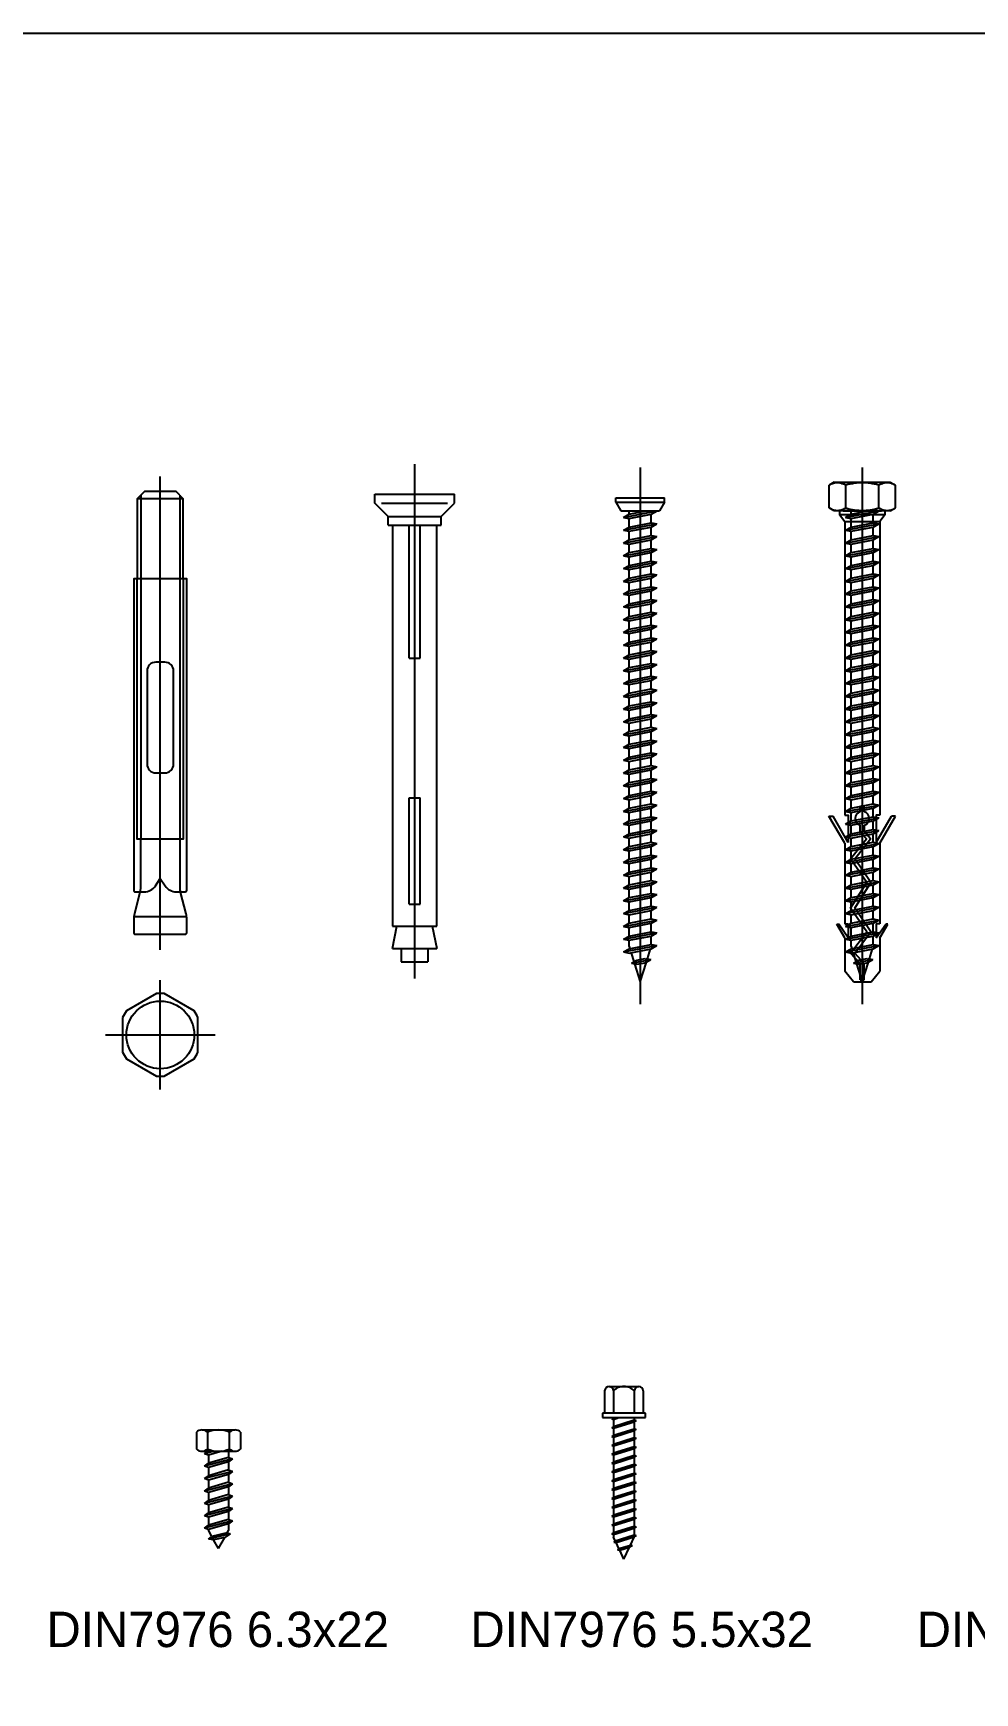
# Model space of a CAD drawing. Extents: x -395 to 1364, y -31 to 719.
# Drawn here: x -219.2 to -6.6, y 344.2 to 719.1 of the extents above; entities that cross this region are included whole.
import ezdxf

# ---------------------------------------------------------------- set-up
doc = ezdxf.new("R2010")
doc.units = 0
doc.layers.get('0').update_dxf_attribs({"linetype": 'CONTINUOUS'})
for name, color, linetype in [('CENTER', 1, 'Continuous'), ('DW', 2, 'Continuous'), ('FASTENERS', 255, 'CONTINUOUS'), ('HIDDEN', 251, 'Continuous'), ('SCREWS', 7, 'CONTINUOUS')]:
    doc.layers.add(name, color=color, linetype=linetype)

# ---------------------------------------------------------------- blocks, each defined once
blk = doc.blocks.new('*U8')
at = {"layer": 'FASTENERS'}
for p, q in [((-5, 4.3), (-5, 0.5)), ((-5, 4.3), (-5, 4.3)), ((-5, 4.3), (-5, 4.3)), ((-3.75, 4.8), (3.75, 4.8)), ((-3.75, 4.8), (-3.75, 4.8)), ((-2.5, 4.3), (-2.5, 0.5)), ((2.5, 0.5), (2.5, 4.3)), ((5, 0.5), (5, 4.3)), ((-3.75, 0), (3.75, 0)), ((-3.15, -0.57), (-2.35, 0)), ((-0.96, 0), (-3.15, -0.57)), ((0.84, 0), (-2.23, -0.91)), ((2.22, 0), (2.22, -1.39)), ((-2.23, -0.91), (-3.15, -0.57)), ((3.15, -1.73), (-3.15, -3.36)), ((-3.15, -3.36), (-2.23, -2.7)), ((-2.23, -3.7), (-3.15, -3.36)), ((-2.23, -0.91), (-2.23, -2.7)), ((2.22, -1.39), (-2.23, -2.7)), ((2.22, -2.39), (-2.23, -3.7)), ((-2.23, -3.7), (-2.23, -5.5)), ((2.22, -1.39), (3.15, -1.73)), ((3.15, -1.73), (2.22, -2.39)), ((2.22, -2.39), (2.22, -4.18)), ((3.15, -4.56), (-3.15, -6.19)), ((-3.15, -6.19), (-2.23, -5.54)), ((-2.23, -6.53), (-3.15, -6.19)), ((3.15, -7.36), (-3.15, -8.99)), ((-2.23, -4), (-2.23, -5.54)), ((2.22, -4.22), (-2.23, -5.54)), ((2.22, -5.22), (-2.23, -6.53)), ((-2.23, -6.53), (-2.23, -8.33)), ((2.22, -7.02), (-2.23, -8.33)), ((2.22, -4.02), (2.22, -4.22)), ((2.22, -4.22), (3.15, -4.56)), ((3.15, -4.56), (2.22, -5.22)), ((2.22, -5.22), (2.22, -7.02)), ((2.22, -7.02), (3.15, -7.36)), ((3.15, -7.36), (2.22, -8.01)), ((-3.15, -8.99), (-2.23, -8.33)), ((-2.23, -9.33), (-3.15, -8.99)), ((3.15, -10.15), (-3.15, -11.78)), ((-3.15, -11.78), (-2.23, -11.12)), ((2.22, -8.01), (-2.23, -9.33)), ((-2.23, -9.33), (-2.23, -11.12)), ((2.22, -9.81), (-2.23, -11.12)), ((2.22, -10.8), (-2.23, -12.12)), ((2.22, -8.01), (2.22, -9.81)), ((2.22, -9.81), (3.15, -10.15)), ((3.15, -10.15), (2.22, -10.8)), ((2.22, -10.8), (2.22, -12.6)), ((-2.23, -12.12), (-3.15, -11.78)), ((3.15, -12.94), (-3.15, -14.57)), ((-3.15, -14.57), (-2.23, -13.92)), ((-2.23, -14.91), (-3.15, -14.57)), ((-2.23, -12.12), (-2.23, -13.92)), ((2.22, -12.6), (-2.23, -13.92)), ((2.22, -13.6), (-2.23, -14.91)), ((-2.23, -14.91), (-2.23, -16.71)), ((2.22, -12.6), (3.15, -12.94)), ((3.15, -12.94), (2.22, -13.6)), ((2.22, -13.6), (2.22, -15.4)), ((3.15, -15.74), (-3.15, -17.37)), ((-3.15, -17.37), (-2.23, -16.71)), ((-2.23, -17.71), (-3.15, -17.37)), ((2.61, -18.68), (-2.25, -19.9)), ((2.22, -15.4), (-2.23, -16.71)), ((2.22, -16.39), (-2.23, -17.71)), ((-2.23, -17.71), (-2.23, -17.85)), ((-1.52, -19.27), (-2.23, -17.85)), ((1.93, -18.45), (-1.52, -19.27)), ((2.61, -18.68), (1.44, -19.45)), ((1.93, -18.45), (2.22, -17.87)), ((1.93, -18.45), (2.61, -18.68)), ((2.22, -15.4), (3.15, -15.74)), ((3.15, -15.74), (2.22, -16.39)), ((2.22, -16.39), (2.22, -17.87)), ((-2.25, -19.9), (-1.52, -19.27)), ((-1.12, -20.01), (-2.25, -19.9)), ((1.44, -19.45), (-1.14, -20.02)), ((0, -22), (-1.14, -20.02)), ((0, -22), (1.44, -19.45))]:
    blk.add_line(p, q, dxfattribs=at)
for centre, radius, start, end in [((-3.75, 2.99), 1.81, 46.3972, 133.6028), ((0, -1.7), 6.5, 67.3801, 112.6199), ((3.75, 2.99), 1.81, 46.3972, 133.6028), ((-3.75, 1.81), 1.81, 226.3972, 313.6028), ((0, 6.5), 6.5, 247.3801, 292.6199), ((3.75, 1.81), 1.81, 226.3972, 313.6028)]:
    blk.add_arc(centre, radius, start, end, dxfattribs=at)
blk = doc.blocks.new('________________12_100')
for p, q in [((5.19, 103.08), (-5.19, 103.08)), ((0, 17.28), (0, 41.15)), ((-4.5, 26.15), (-4.5, 15.17)), ((4.47, 15.17), (4.47, 26.15)), ((-5.96, 8.67), (5.93, 8.67))]:
    blk.add_line(p, q)
blk.add_lwpolyline([(5.19, 85.01), (5.19, 103.08), (3.59, 104.68), (-3.59, 104.68), (-5.19, 103.08), (-5.19, 85.01)])
for points in [[(5.99, 14.67), (5.99, 85.01), (-6, 85.01), (-6, 14.61, 0.414214), (-5.67, 14.28), (-3.61, 14.28, 0.250765), (-1.11, 15.62), (0, 17.28), (1.11, 15.62, 0.250765), (3.61, 14.28), (5.63, 14.28, 0.410585)], [(3, 43.15), (3, 64.15, 0.414214), (1, 66.15), (-1, 66.15, 0.414214), (-3, 64.15), (-3, 43.15, 0.414214), (-1, 41.15), (1, 41.15, 0.414214)]]:
    blk.add_lwpolyline(points, format="xyb", close=True)
blk.add_lwpolyline([(-4.5, 15.17, -0.061321), (-4.62, 14.2), (-5.85, 9.27, 0.061321), (-6, 8.06), (-6, 5.01, 0.414214), (-5.67, 4.68), (5.63, 4.68, 0.414214), (5.97, 5.01), (5.97, 8.06, 0.061321), (5.82, 9.27), (4.59, 14.2, -0.061321), (4.47, 15.17)], format="xyb")
at = {"layer": 'CENTER'}
blk.add_line((0, 1.14), (0, 108.08), dxfattribs=at)
at = {"layer": 'DW'}
for p, q in [((-4.38, 85.01), (-4.38, 26.15)), ((4.38, 85.01), (4.38, 26.15))]:
    blk.add_line(p, q, dxfattribs=at)
blk.add_lwpolyline([(5.19, 85.01), (5.19, 26.15), (-5.19, 26.15), (-5.19, 85.01)], dxfattribs=at)
at = {"layer": 'HIDDEN'}
for p, q in [((-4.38, 103.89), (-4.38, 85.01)), ((4.38, 103.89), (4.38, 85.01))]:
    blk.add_line(p, q, dxfattribs=at)
blk = doc.blocks.new('_____________100__')
for p, q in [((-9, 5), (-9, 7)), ((-9, 7), (9, 7)), ((-6, 2), (-9, 5)), ((-7.45, 5), (7.45, 5)), ((6, 2), (9, 5)), ((9, 5), (9, 7)), ((-6, 2), (6, 2)), ((-6, 0), (-6, 2)), ((-6, 0), (6, 0)), ((-5, 0), (-5, -90.6)), ((-1.25, -30), (-1.25, 0)), ((-1.25, 0), (1.25, 0)), ((1.25, -30), (1.25, 0)), ((5, -90.6), (5, 0)), ((6, 0), (6, 2)), ((-1.25, -30), (1.25, -30)), ((-1.25, -85.6), (-1.25, -61.6)), ((-1.25, -61.6), (1.25, -61.6)), ((1.25, -85.6), (1.25, -61.6)), ((-1.25, -85.6), (1.25, -85.6)), ((-5, -90.6), (5, -90.6)), ((-5, -95.6), (-4, -90.6)), ((4, -90.6), (5, -95.6)), ((-5, -95.6), (5, -95.6)), ((-3, -95.6), (-3, -98.6)), ((3, -95.6), (3, -98.6)), ((-3, -98.6), (3, -98.6))]:
    blk.add_line(p, q)
at = {"layer": 'CENTER'}
blk.add_line((0, 13.82), (0, -102.39), dxfattribs=at)
blk = doc.blocks.new('_______100__')
for p, q in [((-5.5, 3), (5.5, 3)), ((-5.5, 2), (-5.5, 3)), ((-5.5, 2), (5.5, 2)), ((-5.5, 2), (-4.35, 0)), ((-4.35, 0), (4.35, 0)), ((-3.77, -1.46), (3.73, 0)), ((-2.52, -0.74), (1.34, 0)), ((-2.52, -0.74), (-2.52, 0)), ((2.48, -0.74), (3.8, 0.02)), ((2.48, -0.24), (2.48, 0)), ((5.5, 2), (4.35, 0)), ((5.5, 2), (5.5, 3)), ((-3.77, -1.46), (-2.52, -0.74)), ((-3.77, -1.46), (-2.52, -1.7)), ((-3.77, -4.35), (3.73, -2.91)), ((-3.77, -4.35), (-2.52, -3.63)), ((-2.52, -1.7), (2.48, -0.74)), ((-2.52, -3.63), (-2.52, -1.7)), ((-2.52, -3.63), (2.48, -2.67)), ((-2.52, -4.59), (2.48, -3.63)), ((2.48, -2.67), (2.48, -0.74)), ((2.48, -2.67), (3.73, -2.91)), ((2.48, -3.63), (3.73, -2.91)), ((2.48, -5.55), (2.48, -3.63)), ((-3.77, -4.35), (-2.52, -4.59)), ((-3.77, -7.24), (3.73, -5.79)), ((-3.77, -7.24), (-2.52, -6.52)), ((-3.77, -7.24), (-2.52, -7.48)), ((-2.52, -6.52), (-2.52, -4.59)), ((-2.52, -6.52), (2.48, -5.55)), ((-2.52, -7.48), (2.48, -6.52)), ((-2.52, -9.4), (-2.52, -7.48)), ((2.48, -5.55), (3.73, -5.79)), ((2.48, -6.52), (3.73, -5.79)), ((2.48, -8.44), (2.48, -6.52)), ((-3.77, -10.12), (3.73, -8.68)), ((-3.77, -10.12), (-2.52, -9.4)), ((-3.77, -10.12), (-2.52, -10.36)), ((-2.52, -9.4), (2.48, -8.44)), ((-2.52, -10.36), (2.48, -9.4)), ((-2.52, -12.29), (-2.52, -10.36)), ((2.48, -8.44), (3.73, -8.68)), ((2.48, -9.4), (3.73, -8.68)), ((2.48, -11.33), (2.48, -9.4)), ((-3.77, -13.01), (3.73, -11.57)), ((-3.77, -13.01), (-2.52, -12.29)), ((-3.77, -13.01), (-2.52, -13.25)), ((-3.77, -15.9), (3.73, -14.45)), ((-2.52, -12.29), (2.48, -11.33)), ((-2.52, -13.25), (2.48, -12.29)), ((-2.52, -15.18), (-2.52, -13.25)), ((-2.52, -15.18), (2.48, -14.21)), ((2.48, -11.33), (3.73, -11.57)), ((2.48, -12.29), (3.73, -11.57)), ((2.48, -14.21), (2.48, -12.29)), ((2.48, -14.21), (3.73, -14.45)), ((2.48, -15.18), (3.73, -14.45)), ((-3.77, -15.9), (-2.52, -15.18)), ((-3.77, -15.9), (-2.52, -16.14)), ((-3.77, -18.78), (3.73, -17.34)), ((-3.77, -18.78), (-2.52, -18.06)), ((-2.52, -16.14), (2.48, -15.18)), ((-2.52, -18.06), (-2.52, -16.14)), ((-2.52, -18.06), (2.48, -17.1)), ((-2.52, -19.03), (2.48, -18.06)), ((2.48, -17.1), (2.48, -15.18)), ((2.48, -17.1), (3.73, -17.34)), ((2.48, -18.06), (3.73, -17.34)), ((2.48, -19.99), (2.48, -18.06)), ((-3.77, -18.78), (-2.52, -19.03)), ((-3.77, -21.67), (3.73, -20.23)), ((-3.77, -21.67), (-2.52, -20.95)), ((-3.77, -21.67), (-2.52, -21.91)), ((-2.52, -20.95), (-2.52, -19.03)), ((-2.52, -20.95), (2.48, -19.99)), ((-2.52, -21.91), (2.48, -20.95)), ((-2.52, -23.84), (-2.52, -21.91)), ((2.48, -19.99), (3.73, -20.23)), ((2.48, -20.95), (3.73, -20.23)), ((2.48, -22.87), (2.48, -20.95)), ((-3.77, -24.56), (3.73, -23.11)), ((-3.77, -24.56), (-2.52, -23.84)), ((-3.77, -24.56), (-2.52, -24.8)), ((-3.77, -27.44), (3.73, -26)), ((-2.52, -23.84), (2.48, -22.87)), ((-2.52, -24.8), (2.48, -23.84)), ((-2.52, -26.72), (-2.52, -24.8)), ((-2.52, -26.72), (2.48, -25.76)), ((2.48, -22.87), (3.73, -23.11)), ((2.48, -23.84), (3.73, -23.11)), ((2.48, -25.76), (2.48, -23.84)), ((2.48, -25.76), (3.73, -26)), ((2.48, -26.72), (3.73, -26)), ((-3.77, -27.44), (-2.52, -26.72)), ((-3.77, -27.44), (-2.52, -27.69)), ((-3.77, -30.33), (3.73, -28.89)), ((-3.77, -30.33), (-2.52, -29.61)), ((-2.52, -27.69), (2.48, -26.72)), ((-2.52, -29.61), (-2.52, -27.69)), ((-2.52, -29.61), (2.48, -28.65)), ((-2.52, -30.57), (2.48, -29.61)), ((2.48, -28.65), (2.48, -26.72)), ((2.48, -28.65), (3.73, -28.89)), ((2.48, -29.61), (3.73, -28.89)), ((2.48, -31.53), (2.48, -29.61)), ((-3.77, -30.33), (-2.52, -30.57)), ((-3.77, -33.22), (3.73, -31.77)), ((-3.77, -33.22), (-2.52, -32.5)), ((-3.77, -33.22), (-2.52, -33.46)), ((-2.52, -32.5), (-2.52, -30.57)), ((-2.52, -32.5), (2.48, -31.53)), ((-2.52, -33.46), (2.48, -32.5)), ((-2.52, -35.38), (-2.52, -33.46)), ((2.48, -31.53), (3.73, -31.77)), ((2.48, -32.5), (3.73, -31.77)), ((2.48, -34.42), (2.48, -32.5)), ((-3.77, -36.11), (3.73, -34.66)), ((-3.77, -36.11), (-2.52, -35.38)), ((-3.77, -36.11), (-2.52, -36.35)), ((-2.52, -35.38), (2.48, -34.42)), ((-2.52, -36.35), (2.48, -35.38)), ((-2.52, -38.27), (-2.52, -36.35)), ((-2.52, -38.27), (2.48, -37.31)), ((2.48, -34.42), (3.73, -34.66)), ((2.48, -35.38), (3.73, -34.66)), ((2.48, -37.31), (2.48, -35.38)), ((2.48, -37.31), (3.73, -37.55)), ((-3.77, -38.99), (3.73, -37.55)), ((-3.77, -38.99), (-2.52, -38.27)), ((-3.77, -38.99), (-2.52, -39.23)), ((-3.77, -41.88), (3.73, -40.44)), ((-3.77, -41.88), (-2.52, -41.16)), ((-2.52, -39.23), (2.48, -38.27)), ((-2.52, -41.16), (-2.52, -39.23)), ((-2.52, -41.16), (2.48, -40.19)), ((-2.52, -42.12), (2.48, -41.16)), ((2.48, -38.27), (3.73, -37.55)), ((2.48, -40.19), (2.48, -38.27)), ((2.48, -40.19), (3.73, -40.44)), ((2.48, -41.16), (3.73, -40.44)), ((2.48, -43.08), (2.48, -41.16)), ((-3.77, -41.88), (-2.52, -42.12)), ((-3.77, -44.77), (3.73, -43.32)), ((-3.77, -44.77), (-2.52, -44.04)), ((-3.77, -44.77), (-2.52, -45.01)), ((-2.52, -44.04), (-2.52, -42.12)), ((-2.52, -44.04), (2.48, -43.08)), ((-2.52, -45.01), (2.48, -44.04)), ((2.48, -43.08), (3.73, -43.32)), ((2.48, -44.04), (3.73, -43.32)), ((2.48, -45.97), (2.48, -44.04)), ((-3.77, -47.65), (3.73, -46.21)), ((-3.77, -47.65), (-2.52, -46.93)), ((-3.77, -47.65), (-2.52, -47.89)), ((-2.52, -46.93), (-2.52, -45.01)), ((-2.52, -46.93), (2.48, -45.97)), ((-2.52, -47.89), (2.48, -46.93)), ((-2.52, -49.82), (-2.52, -47.89)), ((2.48, -45.97), (3.73, -46.21)), ((2.48, -46.93), (3.73, -46.21)), ((2.48, -48.85), (2.48, -46.93)), ((-3.77, -50.54), (3.73, -49.1)), ((-3.77, -50.54), (-2.52, -49.82)), ((-3.77, -50.54), (-2.52, -50.78)), ((-3.77, -53.43), (3.73, -51.98)), ((-2.52, -49.82), (2.48, -48.85)), ((-2.52, -50.78), (2.48, -49.82)), ((-2.52, -52.7), (-2.52, -50.78)), ((-2.52, -52.7), (2.48, -51.74)), ((2.48, -48.85), (3.73, -49.1)), ((2.48, -49.82), (3.73, -49.1)), ((2.48, -51.74), (2.48, -49.82)), ((2.48, -51.74), (3.73, -51.98)), ((2.48, -52.7), (3.73, -51.98)), ((-3.77, -53.43), (-2.52, -52.7)), ((-3.77, -53.43), (-2.52, -53.67)), ((-3.77, -56.31), (3.73, -54.87)), ((-3.77, -56.31), (-2.52, -55.59)), ((-2.52, -53.67), (2.48, -52.7)), ((-2.52, -55.59), (-2.52, -53.67)), ((-2.52, -55.59), (2.48, -54.63)), ((-2.52, -56.55), (2.48, -55.59)), ((2.48, -54.63), (2.48, -52.7)), ((2.48, -54.63), (3.73, -54.87)), ((2.48, -55.59), (3.73, -54.87)), ((2.48, -57.52), (2.48, -55.59)), ((-3.77, -56.31), (-2.52, -56.55)), ((-3.77, -59.2), (3.73, -57.76)), ((-3.77, -59.2), (-2.52, -58.48)), ((-3.77, -59.2), (-2.52, -59.44)), ((-2.52, -58.48), (-2.52, -56.55)), ((-2.52, -58.48), (2.48, -57.52)), ((-2.52, -59.44), (2.48, -58.48)), ((-2.52, -61.36), (-2.52, -59.44)), ((2.48, -57.52), (3.73, -57.76)), ((2.48, -58.48), (3.73, -57.76)), ((2.48, -60.4), (2.48, -58.48)), ((-3.77, -62.09), (3.73, -60.64)), ((-3.77, -62.09), (-2.52, -61.36)), ((-3.77, -62.09), (-2.52, -62.33)), ((-3.77, -64.97), (3.73, -63.53)), ((-2.52, -61.36), (2.48, -60.4)), ((-2.52, -62.33), (2.48, -61.36)), ((-2.52, -64.25), (-2.52, -62.33)), ((-2.52, -64.25), (2.48, -63.29)), ((2.48, -60.4), (3.73, -60.64)), ((2.48, -61.36), (3.73, -60.64)), ((2.48, -63.29), (2.48, -61.36)), ((2.48, -63.29), (3.73, -63.53)), ((2.48, -64.25), (3.73, -63.53)), ((-3.77, -64.97), (-2.52, -64.25)), ((-3.77, -64.97), (-2.52, -65.21)), ((-3.77, -67.86), (3.73, -66.42)), ((-3.77, -67.86), (-2.52, -67.14)), ((-2.52, -65.21), (2.48, -64.25)), ((-2.52, -67.14), (-2.52, -65.21)), ((-2.52, -67.14), (2.48, -66.18)), ((-2.52, -68.1), (2.48, -67.14)), ((2.48, -66.18), (2.48, -64.25)), ((2.48, -66.18), (3.73, -66.42)), ((2.48, -67.14), (3.73, -66.42)), ((2.48, -69.06), (2.48, -67.14)), ((-3.77, -67.86), (-2.52, -68.1)), ((-3.77, -70.75), (3.73, -69.3)), ((-3.77, -70.75), (-2.52, -70.02)), ((-3.77, -70.75), (-2.52, -70.99)), ((-2.52, -70.02), (-2.52, -68.1)), ((-2.52, -70.02), (2.48, -69.06)), ((-2.52, -70.99), (2.48, -70.02)), ((-2.52, -72.91), (-2.52, -70.99)), ((2.48, -69.06), (3.73, -69.3)), ((2.48, -70.02), (3.73, -69.3)), ((2.48, -71.95), (2.48, -70.02)), ((-3.77, -73.63), (3.73, -72.19)), ((-3.77, -73.63), (-2.52, -72.91)), ((-3.77, -73.63), (-2.52, -73.87)), ((-2.52, -72.91), (2.48, -71.95)), ((-2.52, -73.87), (2.48, -72.91)), ((-2.52, -75.8), (-2.52, -73.87)), ((-2.52, -75.8), (2.48, -74.84)), ((2.48, -71.95), (3.73, -72.19)), ((2.48, -72.91), (3.73, -72.19)), ((2.48, -74.84), (2.48, -72.91)), ((2.48, -74.84), (3.73, -75.08)), ((-3.77, -76.52), (3.73, -75.08)), ((-3.77, -76.52), (-2.52, -75.8)), ((-3.77, -76.52), (-2.52, -76.76)), ((-3.77, -79.41), (3.73, -77.96)), ((-3.77, -79.41), (-2.52, -78.68)), ((-2.52, -76.76), (2.48, -75.8)), ((-2.52, -78.68), (-2.52, -76.76)), ((-2.52, -78.68), (2.48, -77.72)), ((-2.52, -79.65), (2.48, -78.68)), ((2.48, -75.8), (3.73, -75.08)), ((2.48, -77.72), (2.48, -75.8)), ((2.48, -77.72), (3.73, -77.96)), ((2.48, -78.68), (3.73, -77.96)), ((2.48, -80.61), (2.48, -78.68)), ((-3.77, -79.41), (-2.52, -79.65)), ((-3.77, -82.29), (3.73, -80.85)), ((-3.77, -82.29), (-2.52, -81.57)), ((-3.77, -82.29), (-2.52, -82.53)), ((-2.52, -81.57), (-2.52, -79.65)), ((-2.52, -81.57), (2.48, -80.61)), ((-2.52, -82.53), (2.48, -81.57)), ((2.48, -80.61), (3.73, -80.85)), ((2.48, -81.57), (3.73, -80.85)), ((2.48, -83.5), (2.48, -81.57)), ((-3.77, -85.18), (3.73, -83.74)), ((-3.77, -85.18), (-2.52, -84.46)), ((-3.77, -85.18), (-2.52, -85.42)), ((-2.52, -84.46), (-2.52, -82.53)), ((-2.52, -84.46), (2.48, -83.5)), ((-2.52, -85.42), (2.48, -84.46)), ((-2.52, -87.34), (-2.52, -85.42)), ((2.48, -83.5), (3.73, -83.74)), ((2.48, -84.46), (3.73, -83.74)), ((2.48, -86.38), (2.48, -84.46)), ((-3.77, -88.07), (3.73, -86.62)), ((-3.77, -88.07), (-2.52, -87.34)), ((-3.77, -88.07), (-2.52, -88.31)), ((-3.77, -90.95), (3.73, -89.51)), ((-2.52, -87.34), (2.48, -86.38)), ((-2.52, -88.31), (2.48, -87.34)), ((-2.52, -90.23), (-2.52, -88.31)), ((-2.52, -90.23), (2.48, -89.27)), ((2.48, -86.38), (3.73, -86.62)), ((2.48, -87.34), (3.73, -86.62)), ((2.48, -89.27), (2.48, -87.34)), ((2.48, -89.27), (3.73, -89.51)), ((2.48, -90.23), (3.73, -89.51)), ((-3.77, -90.95), (-2.52, -90.23)), ((-3.77, -90.95), (-2.52, -91.19)), ((-3.77, -93.84), (3.73, -92.4)), ((-3.77, -93.84), (-2.52, -93.12)), ((-2.52, -91.19), (2.48, -90.23)), ((-2.52, -93.12), (-2.52, -91.19)), ((-2.52, -93.12), (2.48, -92.16)), ((-2.52, -94.08), (2.48, -93.12)), ((2.48, -92.16), (2.48, -90.23)), ((2.48, -92.16), (3.73, -92.4)), ((2.48, -93.12), (3.73, -92.4)), ((2.48, -95.52), (2.48, -93.12)), ((-3.77, -93.84), (-2.52, -94.08)), ((-3.77, -96.73), (3.73, -95.28)), ((-3.77, -96.73), (-2.52, -96.01)), ((-3.77, -96.73), (-2.52, -96.97)), ((-2.52, -96.01), (-2.52, -94.08)), ((-2.52, -96.01), (2.48, -95.04)), ((-2.52, -96.97), (2.48, -96.01)), ((-2.52, -98.38), (-2.52, -96.97)), ((2.48, -95.04), (3.73, -95.28)), ((2.48, -96.01), (3.73, -95.28)), ((2.48, -97.93), (2.48, -96.01)), ((-3.77, -99.61), (3.73, -98.17)), ((-3.77, -99.61), (-2.52, -98.89)), ((-3.77, -99.61), (-2.52, -99.85)), ((-2.52, -98.89), (2.48, -97.93)), ((-2.52, -98.38), (-2.37, -98.86)), ((-2.52, -99.85), (2.48, -98.89)), ((-2.08, -99.77), (-1.44, -101.84)), ((-0.75, -101.44), (1.1, -101.08)), ((1.1, -101.08), (2.35, -101.32)), ((1.61, -101.18), (2.31, -98.92)), ((2.47, -98.41), (2.48, -98.38)), ((2.48, -97.93), (3.73, -98.17)), ((2.48, -98.89), (3.73, -98.17)), ((-2, -102.16), (2.35, -101.32)), ((-2, -102.16), (-0.75, -101.44)), ((-2, -102.16), (-0.75, -102.4)), ((-1.29, -102.29), (-0.02, -106.38)), ((-0.75, -102.4), (1.1, -102.04)), ((-0.02, -106.38), (1.39, -101.88)), ((1.1, -102.04), (2.35, -101.32))]:
    blk.add_line(p, q)
at = {"layer": 'CENTER'}
blk.add_line((0, 9.82), (0, -111.39), dxfattribs=at)
blk = doc.blocks.new('______10________')
blk.add_lwpolyline([(-8.5, 3.9), (-8.5, -3.9, 0.046984), (-7.62, -5.41), (-0.88, -9.31, 0.046984), (0.88, -9.31), (7.62, -5.41, 0.046984), (8.5, -3.9), (8.5, 3.9, 0.046984), (7.62, 5.41), (0.88, 9.31, 0.046984), (-0.88, 9.31), (-7.62, 5.41, 0.046984)], format="xyb", close=True)
blk.add_circle((0, 0), 7.65)
at = {"layer": 'CENTER'}
for p, q in [((0, -12.35), (0, 12.35)), ((-12.35, 0), (12.35, 0))]:
    blk.add_line(p, q, dxfattribs=at)
blk = doc.blocks.new('______________________')
for p, q in [((-6.31, 6.5), (-7.51, 5.81)), ((-7.51, 0.69), (-7.51, 5.81)), ((-6.31, 6.5), (6.31, 6.5)), ((-3.75, 0.69), (-3.75, 5.81)), ((3.75, 0.69), (3.75, 5.81)), ((6.31, 6.5), (7.51, 5.81)), ((7.51, 0.69), (7.51, 5.81)), ((-6.31, 0), (-7.51, 0.69)), ((6.31, 0), (-6.31, 0)), ((-4.35, 0), (4.35, 0)), ((-3.77, -1.46), (3.73, 0)), ((-2.52, -0.74), (1.34, 0)), ((-2.52, -0.74), (-2.52, 0)), ((2.48, -0.74), (3.8, 0.02)), ((2.48, -0.24), (2.48, 0)), ((6.31, 0), (7.51, 0.69)), ((-3.77, -1.46), (-2.52, -0.74)), ((-3.77, -1.46), (-2.52, -1.7)), ((-3.77, -4.35), (3.73, -2.91)), ((-3.77, -4.35), (-2.52, -3.63)), ((-2.52, -1.7), (2.48, -0.74)), ((-2.52, -3.63), (-2.52, -1.7)), ((-2.52, -3.63), (2.48, -2.67)), ((-2.52, -4.59), (2.48, -3.63)), ((2.48, -2.67), (2.48, -0.74)), ((2.48, -2.67), (3.73, -2.91)), ((2.48, -3.63), (3.73, -2.91)), ((2.48, -5.55), (2.48, -3.63)), ((-3.77, -4.35), (-2.52, -4.59)), ((-3.77, -7.24), (3.73, -5.79)), ((-3.77, -7.24), (-2.52, -6.52)), ((-3.77, -7.24), (-2.52, -7.48)), ((-2.52, -6.52), (-2.52, -4.59)), ((-2.52, -6.52), (2.48, -5.55)), ((-2.52, -7.48), (2.48, -6.52)), ((-2.52, -9.4), (-2.52, -7.48)), ((2.48, -5.55), (3.73, -5.79)), ((2.48, -6.52), (3.73, -5.79)), ((2.48, -8.44), (2.48, -6.52)), ((-3.77, -10.12), (3.73, -8.68)), ((-3.77, -10.12), (-2.52, -9.4)), ((-3.77, -10.12), (-2.52, -10.36)), ((-2.52, -9.4), (2.48, -8.44)), ((-2.52, -10.36), (2.48, -9.4)), ((-2.52, -12.29), (-2.52, -10.36)), ((2.48, -8.44), (3.73, -8.68)), ((2.48, -9.4), (3.73, -8.68)), ((2.48, -11.33), (2.48, -9.4)), ((-3.77, -13.01), (3.73, -11.57)), ((-3.77, -13.01), (-2.52, -12.29)), ((-3.77, -13.01), (-2.52, -13.25)), ((-3.77, -15.9), (3.73, -14.45)), ((-2.52, -12.29), (2.48, -11.33)), ((-2.52, -13.25), (2.48, -12.29)), ((-2.52, -15.18), (-2.52, -13.25)), ((-2.52, -15.18), (2.48, -14.21)), ((2.48, -11.33), (3.73, -11.57)), ((2.48, -12.29), (3.73, -11.57)), ((2.48, -14.21), (2.48, -12.29)), ((2.48, -14.21), (3.73, -14.45)), ((2.48, -15.18), (3.73, -14.45)), ((-3.77, -15.9), (-2.52, -15.18)), ((-3.77, -15.9), (-2.52, -16.14)), ((-3.77, -18.78), (3.73, -17.34)), ((-3.77, -18.78), (-2.52, -18.06)), ((-2.52, -16.14), (2.48, -15.18)), ((-2.52, -18.06), (-2.52, -16.14)), ((-2.52, -18.06), (2.48, -17.1)), ((-2.52, -19.03), (2.48, -18.06)), ((2.48, -17.1), (2.48, -15.18)), ((2.48, -17.1), (3.73, -17.34)), ((2.48, -18.06), (3.73, -17.34)), ((2.48, -19.99), (2.48, -18.06)), ((-3.77, -18.78), (-2.52, -19.03)), ((-3.77, -21.67), (3.73, -20.23)), ((-3.77, -21.67), (-2.52, -20.95)), ((-3.77, -21.67), (-2.52, -21.91)), ((-2.52, -20.95), (-2.52, -19.03)), ((-2.52, -20.95), (2.48, -19.99)), ((-2.52, -21.91), (2.48, -20.95)), ((-2.52, -23.84), (-2.52, -21.91)), ((2.48, -19.99), (3.73, -20.23)), ((2.48, -20.95), (3.73, -20.23)), ((2.48, -22.87), (2.48, -20.95)), ((-3.77, -24.56), (3.73, -23.11)), ((-3.77, -24.56), (-2.52, -23.84)), ((-3.77, -24.56), (-2.52, -24.8)), ((-3.77, -27.44), (3.73, -26)), ((-2.52, -23.84), (2.48, -22.87)), ((-2.52, -24.8), (2.48, -23.84)), ((-2.52, -26.72), (-2.52, -24.8)), ((-2.52, -26.72), (2.48, -25.76)), ((2.48, -22.87), (3.73, -23.11)), ((2.48, -23.84), (3.73, -23.11)), ((2.48, -25.76), (2.48, -23.84)), ((2.48, -25.76), (3.73, -26)), ((2.48, -26.72), (3.73, -26)), ((-3.77, -27.44), (-2.52, -26.72)), ((-3.77, -27.44), (-2.52, -27.69)), ((-3.77, -30.33), (3.73, -28.89)), ((-3.77, -30.33), (-2.52, -29.61)), ((-2.52, -27.69), (2.48, -26.72)), ((-2.52, -29.61), (-2.52, -27.69)), ((-2.52, -29.61), (2.48, -28.65)), ((-2.52, -30.57), (2.48, -29.61)), ((2.48, -28.65), (2.48, -26.72)), ((2.48, -28.65), (3.73, -28.89)), ((2.48, -29.61), (3.73, -28.89)), ((2.48, -31.53), (2.48, -29.61)), ((-3.77, -30.33), (-2.52, -30.57)), ((-3.77, -33.22), (3.73, -31.77)), ((-3.77, -33.22), (-2.52, -32.5)), ((-3.77, -33.22), (-2.52, -33.46)), ((-2.52, -32.5), (-2.52, -30.57)), ((-2.52, -32.5), (2.48, -31.53)), ((-2.52, -33.46), (2.48, -32.5)), ((-2.52, -35.38), (-2.52, -33.46)), ((2.48, -31.53), (3.73, -31.77)), ((2.48, -32.5), (3.73, -31.77)), ((2.48, -34.42), (2.48, -32.5)), ((-3.77, -36.11), (3.73, -34.66)), ((-3.77, -36.11), (-2.52, -35.38)), ((-3.77, -36.11), (-2.52, -36.35)), ((-2.52, -35.38), (2.48, -34.42)), ((-2.52, -36.35), (2.48, -35.38)), ((-2.52, -38.27), (-2.52, -36.35)), ((-2.52, -38.27), (2.48, -37.31)), ((2.48, -34.42), (3.73, -34.66)), ((2.48, -35.38), (3.73, -34.66)), ((2.48, -37.31), (2.48, -35.38)), ((2.48, -37.31), (3.73, -37.55)), ((-3.77, -38.99), (3.73, -37.55)), ((-3.77, -38.99), (-2.52, -38.27)), ((-3.77, -38.99), (-2.52, -39.23)), ((-3.77, -41.88), (3.73, -40.44)), ((-3.77, -41.88), (-2.52, -41.16)), ((-2.52, -39.23), (2.48, -38.27)), ((-2.52, -41.16), (-2.52, -39.23)), ((-2.52, -41.16), (2.48, -40.19)), ((-2.52, -42.12), (2.48, -41.16)), ((2.48, -38.27), (3.73, -37.55)), ((2.48, -40.19), (2.48, -38.27)), ((2.48, -40.19), (3.73, -40.44)), ((2.48, -41.16), (3.73, -40.44)), ((2.48, -43.08), (2.48, -41.16)), ((-3.77, -41.88), (-2.52, -42.12)), ((-3.77, -44.77), (3.73, -43.32)), ((-3.77, -44.77), (-2.52, -44.04)), ((-3.77, -44.77), (-2.52, -45.01)), ((-2.52, -44.04), (-2.52, -42.12)), ((-2.52, -44.04), (2.48, -43.08)), ((-2.52, -45.01), (2.48, -44.04)), ((2.48, -43.08), (3.73, -43.32)), ((2.48, -44.04), (3.73, -43.32)), ((2.48, -45.97), (2.48, -44.04)), ((-3.77, -47.65), (3.73, -46.21)), ((-3.77, -47.65), (-2.52, -46.93)), ((-3.77, -47.65), (-2.52, -47.89)), ((-2.52, -46.93), (-2.52, -45.01)), ((-2.52, -46.93), (2.48, -45.97)), ((-2.52, -47.89), (2.48, -46.93)), ((-2.52, -49.82), (-2.52, -47.89)), ((2.48, -45.97), (3.73, -46.21)), ((2.48, -46.93), (3.73, -46.21)), ((2.48, -48.85), (2.48, -46.93)), ((-3.77, -50.54), (3.73, -49.1)), ((-3.77, -50.54), (-2.52, -49.82)), ((-3.77, -50.54), (-2.52, -50.78)), ((-3.77, -53.43), (3.73, -51.98)), ((-2.52, -49.82), (2.48, -48.85)), ((-2.52, -50.78), (2.48, -49.82)), ((-2.52, -52.7), (-2.52, -50.78)), ((-2.52, -52.7), (2.48, -51.74)), ((2.48, -48.85), (3.73, -49.1)), ((2.48, -49.82), (3.73, -49.1)), ((2.48, -51.74), (2.48, -49.82)), ((2.48, -51.74), (3.73, -51.98)), ((2.48, -52.7), (3.73, -51.98)), ((-3.77, -53.43), (-2.52, -52.7)), ((-3.77, -53.43), (-2.52, -53.67)), ((-3.77, -56.31), (3.73, -54.87)), ((-3.77, -56.31), (-2.52, -55.59)), ((-2.52, -53.67), (2.48, -52.7)), ((-2.52, -55.59), (-2.52, -53.67)), ((-2.52, -55.59), (2.48, -54.63)), ((-2.52, -56.55), (2.48, -55.59)), ((2.48, -54.63), (2.48, -52.7)), ((2.48, -54.63), (3.73, -54.87)), ((2.48, -55.59), (3.73, -54.87)), ((2.48, -57.52), (2.48, -55.59)), ((-3.77, -56.31), (-2.52, -56.55)), ((-3.77, -59.2), (3.73, -57.76)), ((-3.77, -59.2), (-2.52, -58.48)), ((-3.77, -59.2), (-2.52, -59.44)), ((-2.52, -58.48), (-2.52, -56.55)), ((-2.52, -58.48), (2.48, -57.52)), ((-2.52, -59.44), (2.48, -58.48)), ((-2.52, -61.36), (-2.52, -59.44)), ((2.48, -57.52), (3.73, -57.76)), ((2.48, -58.48), (3.73, -57.76)), ((2.48, -60.4), (2.48, -58.48)), ((-3.77, -62.09), (3.73, -60.64)), ((-3.77, -62.09), (-2.52, -61.36)), ((-3.77, -62.09), (-2.52, -62.33)), ((-3.77, -64.97), (3.73, -63.53)), ((-2.52, -61.36), (2.48, -60.4)), ((-2.52, -62.33), (2.48, -61.36)), ((-2.52, -64.25), (-2.52, -62.33)), ((-2.52, -64.25), (2.48, -63.29)), ((2.48, -60.4), (3.73, -60.64)), ((2.48, -61.36), (3.73, -60.64)), ((2.48, -63.29), (2.48, -61.36)), ((2.48, -63.29), (3.73, -63.53)), ((2.48, -64.25), (3.73, -63.53)), ((-3.77, -64.97), (-2.52, -64.25)), ((-3.77, -64.97), (-2.52, -65.21)), ((-3.77, -67.86), (3.73, -66.42)), ((-3.77, -67.86), (-2.52, -67.14)), ((-2.52, -65.21), (2.48, -64.25)), ((-2.52, -67.14), (-2.52, -65.21)), ((-2.52, -67.14), (2.48, -66.18)), ((-2.52, -68.1), (2.48, -67.14)), ((2.48, -66.18), (2.48, -64.25)), ((2.48, -66.18), (3.73, -66.42)), ((2.48, -67.14), (3.73, -66.42)), ((2.48, -69.06), (2.48, -67.14)), ((-3.77, -67.86), (-2.52, -68.1)), ((-3.77, -70.75), (3.73, -69.3)), ((-3.77, -70.75), (-2.52, -70.02)), ((-3.77, -70.75), (-2.52, -70.99)), ((-2.52, -70.02), (-2.52, -68.1)), ((-2.52, -70.02), (2.48, -69.06)), ((-2.52, -70.99), (2.48, -70.02)), ((-2.52, -72.91), (-2.52, -70.99)), ((2.48, -69.06), (3.73, -69.3)), ((2.48, -70.02), (3.73, -69.3)), ((2.48, -71.95), (2.48, -70.02)), ((-3.77, -73.63), (3.73, -72.19)), ((-3.77, -73.63), (-2.52, -72.91)), ((-3.77, -73.63), (-2.52, -73.87)), ((-2.52, -72.91), (2.48, -71.95)), ((-2.52, -73.87), (2.48, -72.91)), ((-2.52, -75.8), (-2.52, -73.87)), ((-2.52, -75.8), (2.48, -74.84)), ((2.48, -71.95), (3.73, -72.19)), ((2.48, -72.91), (3.73, -72.19)), ((2.48, -74.84), (2.48, -72.91)), ((2.48, -74.84), (3.73, -75.08)), ((-3.77, -76.52), (3.73, -75.08)), ((-3.77, -76.52), (-2.52, -75.8)), ((-3.77, -76.52), (-2.52, -76.76)), ((-3.77, -79.41), (3.73, -77.96)), ((-3.77, -79.41), (-2.52, -78.68)), ((-2.52, -76.76), (2.48, -75.8)), ((-2.52, -78.68), (-2.52, -76.76)), ((-2.52, -78.68), (2.48, -77.72)), ((-2.52, -79.65), (2.48, -78.68)), ((2.48, -75.8), (3.73, -75.08)), ((2.48, -77.72), (2.48, -75.8)), ((2.48, -77.72), (3.73, -77.96)), ((2.48, -78.68), (3.73, -77.96)), ((2.48, -80.61), (2.48, -78.68)), ((-3.77, -79.41), (-2.52, -79.65)), ((-3.77, -82.29), (3.73, -80.85)), ((-3.77, -82.29), (-2.52, -81.57)), ((-3.77, -82.29), (-2.52, -82.53)), ((-2.52, -81.57), (-2.52, -79.65)), ((-2.52, -81.57), (2.48, -80.61)), ((-2.52, -82.53), (2.48, -81.57)), ((2.48, -80.61), (3.73, -80.85)), ((2.48, -81.57), (3.73, -80.85)), ((2.48, -83.5), (2.48, -81.57)), ((-3.77, -85.18), (3.73, -83.74)), ((-3.77, -85.18), (-2.52, -84.46)), ((-3.77, -85.18), (-2.52, -85.42)), ((-2.52, -84.46), (-2.52, -82.53)), ((-2.52, -84.46), (2.48, -83.5)), ((-2.52, -85.42), (2.48, -84.46)), ((-2.52, -87.34), (-2.52, -85.42)), ((2.48, -83.5), (3.73, -83.74)), ((2.48, -84.46), (3.73, -83.74)), ((2.48, -86.38), (2.48, -84.46)), ((-3.77, -88.07), (3.73, -86.62)), ((-3.77, -88.07), (-2.52, -87.34)), ((-3.77, -88.07), (-2.52, -88.31)), ((-3.77, -90.95), (3.73, -89.51)), ((-2.52, -87.34), (2.48, -86.38)), ((-2.52, -88.31), (2.48, -87.34)), ((-2.52, -90.23), (-2.52, -88.31)), ((-2.52, -90.23), (2.48, -89.27)), ((2.48, -86.38), (3.73, -86.62)), ((2.48, -87.34), (3.73, -86.62)), ((2.48, -89.27), (2.48, -87.34)), ((2.48, -89.27), (3.73, -89.51)), ((2.48, -90.23), (3.73, -89.51)), ((-3.77, -90.95), (-2.52, -90.23)), ((-3.77, -90.95), (-2.52, -91.19)), ((-3.77, -93.84), (3.73, -92.4)), ((-3.77, -93.84), (-2.52, -93.12)), ((-2.52, -91.19), (2.48, -90.23)), ((-2.52, -93.12), (-2.52, -91.19)), ((-2.52, -93.12), (2.48, -92.16)), ((-2.52, -94.08), (2.48, -93.12)), ((2.48, -92.16), (2.48, -90.23)), ((2.48, -92.16), (3.73, -92.4)), ((2.48, -93.12), (3.73, -92.4)), ((2.48, -95.52), (2.48, -93.12)), ((-3.77, -93.84), (-2.52, -94.08)), ((-3.77, -96.73), (3.73, -95.28)), ((-3.77, -96.73), (-2.52, -96.01)), ((-3.77, -96.73), (-2.52, -96.97)), ((-2.52, -96.01), (-2.52, -94.08)), ((-2.52, -96.01), (2.48, -95.04)), ((-2.52, -96.97), (2.48, -96.01)), ((-2.52, -98.38), (-2.52, -96.97)), ((2.48, -95.04), (3.73, -95.28)), ((2.48, -96.01), (3.73, -95.28)), ((2.48, -97.93), (2.48, -96.01)), ((-3.77, -99.61), (3.73, -98.17)), ((-3.77, -99.61), (-2.52, -98.89)), ((-3.77, -99.61), (-2.52, -99.85)), ((-2.52, -98.89), (2.48, -97.93)), ((-2.52, -98.38), (-2.37, -98.86)), ((-2.52, -99.85), (2.48, -98.89)), ((-2.08, -99.77), (-1.44, -101.84)), ((-0.75, -101.44), (1.1, -101.08)), ((1.1, -101.08), (2.35, -101.32)), ((1.61, -101.18), (2.31, -98.92)), ((2.47, -98.41), (2.48, -98.38)), ((2.48, -97.93), (3.73, -98.17)), ((2.48, -98.89), (3.73, -98.17)), ((-2, -102.16), (2.35, -101.32)), ((-2, -102.16), (-0.75, -101.44)), ((-2, -102.16), (-0.75, -102.4)), ((-1.29, -102.29), (-0.02, -106.38)), ((-0.75, -102.4), (1.1, -102.04)), ((-0.02, -106.38), (1.39, -101.88)), ((1.1, -102.04), (2.35, -101.32))]:
    blk.add_line(p, q)
for points in [[(-3.75, 5.81), (-4.02, 5.95), (-4.27, 6.07), (-4.51, 6.17), (-4.74, 6.25), (-4.97, 6.31), (-5.19, 6.35), (-5.41, 6.38), (-5.63, 6.39), (-5.85, 6.38), (-6.07, 6.35), (-6.29, 6.31), (-6.52, 6.25), (-6.75, 6.17), (-6.99, 6.07), (-7.24, 5.95), (-7.51, 5.81)], [(3.75, 5.81), (3.23, 5.95), (2.72, 6.07), (2.24, 6.17), (1.77, 6.25), (1.32, 6.31), (0.87, 6.35), (0.44, 6.38), (0, 6.39), (-0.44, 6.38), (-0.87, 6.35), (-1.32, 6.31), (-1.77, 6.25), (-2.24, 6.17), (-2.72, 6.07), (-3.23, 5.95), (-3.75, 5.81)], [(7.51, 5.81), (7.24, 5.95), (6.99, 6.07), (6.75, 6.17), (6.52, 6.25), (6.29, 6.31), (6.07, 6.35), (5.85, 6.38), (5.63, 6.39), (5.41, 6.38), (5.19, 6.35), (4.97, 6.31), (4.74, 6.25), (4.51, 6.17), (4.27, 6.07), (4.02, 5.95), (3.75, 5.81)], [(-7.51, 0.69), (-7.24, 0.55), (-6.99, 0.43), (-6.75, 0.33), (-6.52, 0.25), (-6.29, 0.19), (-6.07, 0.15), (-5.85, 0.12), (-5.63, 0.11), (-5.41, 0.12), (-5.19, 0.15), (-4.97, 0.19), (-4.74, 0.25), (-4.51, 0.33), (-4.27, 0.43), (-4.02, 0.55), (-3.75, 0.69)], [(-3.75, 0.69), (-3.23, 0.55), (-2.72, 0.43), (-2.24, 0.33), (-1.77, 0.25), (-1.32, 0.19), (-0.87, 0.15), (-0.44, 0.12), (0, 0.11), (0.44, 0.12), (0.87, 0.15), (1.32, 0.19), (1.77, 0.25), (2.24, 0.33), (2.72, 0.43), (3.23, 0.55), (3.75, 0.69)], [(3.75, 0.69), (4.02, 0.55), (4.27, 0.43), (4.51, 0.33), (4.74, 0.25), (4.97, 0.19), (5.19, 0.15), (5.41, 0.12), (5.63, 0.11), (5.85, 0.12), (6.07, 0.15), (6.29, 0.19), (6.52, 0.25), (6.75, 0.33), (6.99, 0.43), (7.24, 0.55), (7.51, 0.69)]]:
    blk.add_lwpolyline(points)
at = {"layer": 'CENTER'}
blk.add_line((0, 9.82), (0, -111.39), dxfattribs=at)
blk = doc.blocks.new('*U55')
at = {"layer": 'SCREWS'}
for p, q in [((-5.15, -0.79), (0, -0.79)), ((-5.15, -0.79), (-3.96, -2.38)), ((-3.96, -2.38), (-3.96, -68.74)), ((-3.96, -2.38), (3.96, -2.38)), ((5.15, -0.79), (3.96, -2.38)), ((3.96, -2.38), (3.96, -68.74)), ((-3.96, -75.07), (-7.52, -68.9)), ((-7.52, -68.9), (-6.6, -68.9)), ((-3.17, -74.86), (-6.61, -68.9)), ((3.17, -74.86), (6.61, -68.9)), ((3.96, -75.07), (7.52, -68.9)), ((7.52, -68.9), (6.6, -68.9)), ((-0.48, -72.44), (-0.48, -71.48)), ((-3.96, -75.07), (-3.96, -93.23)), ((3.96, -75.07), (3.96, -93.23)), ((3.96, -75.07), (3.96, -93.23)), ((-3.96, -96.4), (-5.74, -93.31)), ((-5.74, -93.31), (-5.28, -93.31)), ((-3.17, -96.4), (-5.28, -93.31)), ((-3.96, -93.23), (-3.17, -93.23)), ((-3.17, -93.23), (-3.17, -96.4)), ((3.96, -93.23), (3.17, -93.23)), ((3.17, -93.23), (3.17, -96.4)), ((3.17, -96.4), (5.28, -93.31)), ((3.96, -96.4), (5.74, -93.31)), ((5.74, -93.31), (5.28, -93.31)), ((-3.96, -96.4), (-3.96, -103.95)), ((3.96, -96.4), (3.96, -103.95)), ((-1.98, -106.32), (-3.96, -103.95)), ((1.98, -106.32), (3.96, -103.95)), ((-1.98, -106.32), (1.98, -106.32)), ((-0.48, -105.93), (0.46, -105.93))]:
    blk.add_line(p, q, dxfattribs=at)
blk.add_lwpolyline([(-5.15, 0), (-5.15, -0.79), (5.15, -0.79), (5.15, 0)], close=True, dxfattribs=at)
for points in [[(0, 3.14), (0, -108.42)], [(-0.48, -67.92), (-0.48, -67.09)], [(0.48, -67.92), (0.48, -67.09)], [(-3.96, -68.74), (-3.17, -68.74), (-3.17, -74.86)], [(-0.48, -105.93), (-0.48, -102.21), (-2.65, -99.85), (1.01, -95.08), (-2.65, -89.69), (1.01, -83.93), (-2.65, -78.54), (0.93, -74.09), (-0.48, -72.44), (-0.48, -70.94)], [(0.46, -105.93), (0.46, -102.21), (-1.71, -99.85), (1.95, -95.08), (-1.71, -89.69), (1.95, -83.93), (-1.71, -78.54), (1.87, -74.09), (0.48, -72.44), (0.48, -70.94)], [(3.96, -68.74), (3.17, -68.74), (3.17, -74.86)]]:
    blk.add_lwpolyline(points, dxfattribs=at)
for centre, radius, start, end in [((0, -67.09), 0.475, 0, 180), ((0, -69.43), 1.58, 107.4576, 252.5424), ((0, -69.43), 1.58, 287.4576, 72.5424)]:
    blk.add_arc(centre, radius, start, end, dxfattribs=at)

msp = doc.modelspace()

# ---------------------------------------------------------------- linework, layer by layer
for p, q in [((-90.2, 412.39), (-90.2, 407.39)), ((-89.2, 413.39), (-82.5, 413.39)), ((-88.2, 412.39), (-88.2, 407.39)), ((-83.5, 412.39), (-83.5, 407.39)), ((-81.5, 412.39), (-81.5, 407.39)), ((-81, 407.39), (-90.7, 407.39)), ((-90.7, 407.39), (-90.7, 406.39)), ((-90.7, 406.39), (-81, 406.39)), ((-88.6, 406.09), (-87.71, 406.39)), ((-88.2, 406.39), (-88.6, 406.09)), ((-88.6, 406.09), (-88.2, 405.96)), ((-88.6, 404.09), (-83.1, 405.72)), ((-88.2, 406.39), (-88.19, 406.39)), ((-88.2, 405.96), (-87.02, 406.39)), ((-88.2, 405.96), (-88.2, 404.39)), ((-88.2, 404.39), (-83.5, 405.85)), ((-88.2, 403.96), (-83.5, 405.42)), ((-83.5, 406.39), (-83.5, 405.85)), ((-83.5, 405.85), (-83.1, 405.72)), ((-83.1, 405.72), (-83.5, 405.42)), ((-83.5, 405.42), (-83.5, 403.85)), ((-81, 406.39), (-81, 407.39)), ((-88.2, 404.39), (-88.6, 404.09)), ((-88.6, 404.09), (-88.2, 403.96)), ((-88.6, 402.09), (-83.1, 403.72)), ((-88.2, 402.39), (-88.6, 402.09)), ((-88.6, 402.09), (-88.2, 401.96)), ((-88.6, 400.09), (-83.1, 401.72)), ((-88.2, 403.96), (-88.2, 402.39)), ((-88.2, 402.39), (-83.5, 403.85)), ((-88.2, 401.96), (-83.5, 403.42)), ((-88.2, 401.96), (-88.2, 400.39)), ((-88.2, 400.39), (-83.5, 401.85)), ((-88.2, 399.96), (-83.5, 401.42)), ((-83.5, 403.85), (-83.1, 403.72)), ((-83.1, 403.72), (-83.5, 403.42)), ((-83.5, 403.42), (-83.5, 401.85)), ((-83.5, 401.85), (-83.1, 401.72)), ((-83.1, 401.72), (-83.5, 401.42)), ((-83.5, 401.42), (-83.5, 399.85)), ((-88.2, 400.39), (-88.6, 400.09)), ((-88.6, 400.09), (-88.2, 399.96)), ((-88.6, 398.09), (-83.1, 399.72)), ((-88.2, 398.39), (-88.6, 398.09)), ((-88.6, 398.09), (-88.2, 397.96)), ((-88.6, 396.09), (-83.1, 397.72)), ((-88.2, 399.96), (-88.2, 398.39)), ((-88.2, 398.39), (-83.5, 399.85)), ((-88.2, 397.96), (-83.5, 399.42)), ((-88.2, 397.96), (-88.2, 396.39)), ((-88.2, 396.39), (-83.5, 397.85)), ((-88.2, 395.96), (-83.5, 397.42)), ((-83.5, 399.85), (-83.1, 399.72)), ((-83.1, 399.72), (-83.5, 399.42)), ((-83.5, 399.42), (-83.5, 397.85)), ((-83.5, 397.85), (-83.1, 397.72)), ((-83.1, 397.72), (-83.5, 397.42)), ((-83.5, 397.42), (-83.5, 395.85)), ((-88.2, 396.39), (-88.6, 396.09)), ((-88.6, 396.09), (-88.2, 395.96)), ((-88.6, 394.09), (-83.1, 395.72)), ((-88.2, 394.39), (-88.6, 394.09)), ((-88.6, 394.09), (-88.2, 393.96)), ((-88.6, 392.09), (-83.1, 393.72)), ((-88.2, 395.96), (-88.2, 394.39)), ((-88.2, 394.39), (-83.5, 395.85)), ((-88.2, 393.96), (-83.5, 395.42)), ((-88.2, 393.96), (-88.2, 392.39)), ((-88.2, 392.39), (-83.5, 393.85)), ((-83.5, 395.85), (-83.1, 395.72)), ((-83.1, 395.72), (-83.5, 395.42)), ((-83.5, 395.42), (-83.5, 393.85)), ((-83.5, 393.85), (-83.1, 393.72)), ((-83.1, 393.72), (-83.5, 393.42)), ((-88.2, 392.39), (-88.6, 392.09)), ((-88.6, 392.09), (-88.2, 391.96)), ((-88.6, 390.09), (-83.1, 391.72)), ((-88.2, 390.39), (-88.6, 390.09)), ((-88.6, 390.09), (-88.2, 389.96)), ((-88.2, 391.96), (-83.5, 393.42)), ((-88.2, 391.96), (-88.2, 390.39)), ((-88.2, 390.39), (-83.5, 391.85)), ((-88.2, 389.96), (-83.5, 391.42)), ((-88.2, 389.96), (-88.2, 388.39)), ((-83.5, 393.42), (-83.5, 391.85)), ((-83.5, 391.85), (-83.1, 391.72)), ((-83.1, 391.72), (-83.5, 391.42)), ((-83.5, 391.42), (-83.5, 389.85)), ((-88.6, 388.09), (-83.1, 389.72)), ((-88.2, 388.39), (-88.6, 388.09)), ((-88.6, 388.09), (-88.2, 387.96)), ((-88.6, 386.09), (-83.1, 387.72)), ((-88.2, 386.39), (-88.6, 386.09)), ((-88.2, 388.39), (-83.5, 389.85)), ((-88.2, 387.96), (-83.5, 389.42)), ((-88.2, 387.96), (-88.2, 386.39)), ((-88.2, 386.39), (-83.5, 387.85)), ((-88.2, 385.96), (-83.5, 387.42)), ((-83.5, 389.85), (-83.1, 389.72)), ((-83.1, 389.72), (-83.5, 389.42)), ((-83.5, 389.42), (-83.5, 387.85)), ((-83.5, 387.85), (-83.1, 387.72)), ((-83.1, 387.72), (-83.5, 387.42)), ((-83.5, 387.42), (-83.5, 385.85)), ((-88.6, 386.09), (-88.2, 385.96)), ((-88.6, 384.09), (-83.1, 385.72)), ((-88.2, 384.39), (-88.6, 384.09)), ((-88.6, 384.09), (-88.2, 383.96)), ((-88.6, 382.09), (-83.1, 383.72)), ((-88.2, 382.39), (-88.6, 382.09)), ((-88.2, 385.96), (-88.2, 384.39)), ((-88.2, 384.39), (-83.5, 385.85)), ((-88.2, 383.96), (-83.5, 385.42)), ((-88.2, 383.96), (-88.2, 382.39)), ((-88.2, 382.39), (-83.5, 383.85)), ((-88.2, 381.96), (-83.5, 383.42)), ((-83.5, 385.85), (-83.1, 385.72)), ((-83.1, 385.72), (-83.5, 385.42)), ((-83.5, 385.42), (-83.5, 383.85)), ((-83.5, 383.85), (-83.1, 383.72)), ((-83.1, 383.72), (-83.5, 383.42)), ((-83.5, 383.42), (-83.5, 381.85)), ((-88.6, 382.09), (-88.2, 381.96)), ((-88.6, 380.09), (-83.1, 381.72)), ((-88.2, 380.39), (-88.6, 380.09)), ((-88.6, 380.09), (-88.2, 379.96)), ((-88.2, 381.96), (-88.2, 380.39)), ((-88.2, 380.39), (-83.5, 381.85)), ((-88.2, 379.96), (-83.5, 381.42)), ((-88.2, 379.96), (-88.2, 379.39)), ((-87.79, 378.52), (-88.2, 379.39)), ((-88.1, 378.24), (-83.1, 379.72)), ((-87.79, 378.52), (-83.5, 379.85)), ((-87.62, 378.15), (-83.5, 379.42)), ((-84.36, 377.58), (-83.5, 379.39)), ((-83.5, 381.85), (-83.1, 381.72)), ((-83.1, 381.72), (-83.5, 381.42)), ((-83.5, 381.42), (-83.5, 379.85)), ((-83.5, 379.85), (-83.1, 379.72)), ((-83.1, 379.72), (-83.5, 379.42)), ((-83.5, 379.42), (-83.5, 379.39)), ((-87.79, 378.52), (-88.1, 378.24)), ((-88.1, 378.24), (-87.62, 378.15)), ((-86.97, 376.77), (-87.62, 378.15)), ((-87.28, 376.48), (-83.98, 377.46)), ((-86.97, 376.77), (-87.28, 376.48)), ((-87.28, 376.48), (-86.79, 376.4)), ((-86.97, 376.77), (-84.36, 377.58)), ((-86.79, 376.4), (-84.59, 377.08)), ((-85.85, 374.39), (-86.79, 376.4)), ((-85.85, 374.39), (-84.59, 377.08)), ((-83.98, 377.46), (-84.59, 377.08)), ((-84.36, 377.58), (-83.98, 377.46))]:
    msp.add_line(p, q)
for centre, radius, start, end in [((-89.2, 412.39), 1, 0, 180), ((-85.85, 410.13), 3.26, 43.8974, 136.1026), ((-82.5, 412.39), 1, 0, 180)]:
    msp.add_arc(centre, radius, start, end)
at = {"layer": 'HIDDEN'}
msp.add_lwpolyline([(-395.39, 719.09), (439.97, 719.09), (439.97, -30.69), (-395.39, -30.69)], close=True, dxfattribs=at)

# ---------------------------------------------------------------- block references
for name, p in [('________________12_100', (-190.51, 510.86)), ('_____________100__', (-133.11, 607.94)), ('_______100__', (-82.16, 611.16)), ('______________________', (-32.04, 611.16)), ('*U55', (-32.04, 611.16)), ('______10________', (-190.51, 492.82)), ('*U8', (-177.37, 398.77))]:
    msp.add_blockref(name, p)

# ---------------------------------------------------------------- texts
for s, p in [('DIN7976 6.3х22', (-216.19, 354.53)), ('DIN7976 5.5х32', (-120.48, 354.53)), ('DIN7976 6.3х50', (-19.75, 354.53))]:
    msp.add_text(s, height=8).set_placement(p)

doc.saveas('drawing.dxf')
